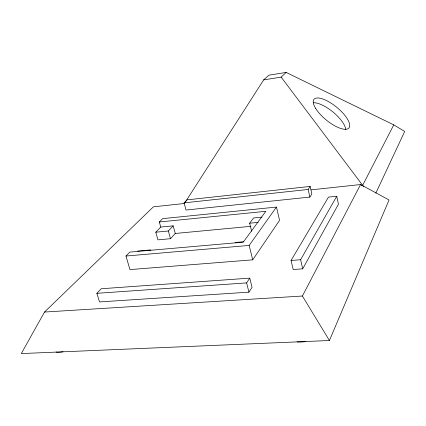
<?xml version="1.0" encoding="UTF-8"?>
<svg xmlns="http://www.w3.org/2000/svg" width="426" height="426" viewBox="0 0 426 426"><rect width="100%" height="100%" fill="white"/><g stroke="black" fill="none" stroke-linecap="round" stroke-linejoin="round"><path stroke-width="0.64" d="M184.399 203.495L153.392 206.834L44.533 312.045L21.3 353.58L329.431 340.512L389.044 199.97L360.572 184.533L311.081 189.858M375.807 193.18L404.7 131.442L393.768 124.871L286.144 72.42L268.928 75.173L263.651 79.891L184.9 202.76M393.768 124.871L362.68 185.257L361.36 185.395M329.431 340.512L302.401 296.022L360.572 184.533M302.71 268.811L338.446 204.203L336.764 196.253L328.478 197.116L291.07 260.467L293.179 269.52L302.71 268.811L300.623 259.722L336.764 196.253M248.944 292.161L252.054 287.305L249.758 278.13L101.266 288.748L96.862 293.312L99.519 301.922L248.944 292.161L246.617 282.907L249.758 278.13M309.856 197.084L311.832 194L310.16 186.428L186.95 199.879L184.08 202.856L185.997 210.039L309.856 197.084L308.168 189.458L310.16 186.428M159.329 221.989L265.829 211.301L243.267 242.16L129.813 252.107L125.968 256.031L129.946 269.594L252.725 259.833L279.557 220.343L276.453 207.073L162.594 218.655L159.329 221.989L160.74 227.063L155.788 232.197L157.934 239.859L170.475 238.704L175.256 233.469L250.898 226.328M252.725 259.833L249.162 245.435L276.453 207.073M251.612 231.222L249.647 223.208L253.576 217.968L261.947 217.148M149.787 250.834L150.65 249.908L137.609 251.052M155.788 232.197L168.355 230.993L173.174 225.844L175.256 233.469M263.651 79.891L281.16 77.122L286.144 72.42M184.08 202.856L308.168 189.458M160.74 227.063L173.174 225.844M249.647 223.208L258.119 222.393M235.195 242.479L243.619 241.739M125.968 256.031L249.162 245.435M291.07 260.467L300.623 259.722M96.862 293.312L246.617 282.907M44.533 312.045L302.401 296.022M281.16 77.122L363.799 186.87M168.355 230.993L170.475 238.704M305.825 341.492A17.519 8.371 -12.9 0 1 297.082 341.865M63.059 351.791A16.247 6.512 -20.1 0 1 56.051 352.089M313.27 102.757A22.519 8.36 39.3 0 1 333.068 112.07A22.519 8.36 39.3 0 1 345.779 129.547M315.767 108.587A22.594 8.248 39.3 0 0 347.392 128.993A22.594 8.248 39.3 0 0 331.337 103.321A22.594 8.248 39.3 0 0 315.767 108.587"/></g></svg>
